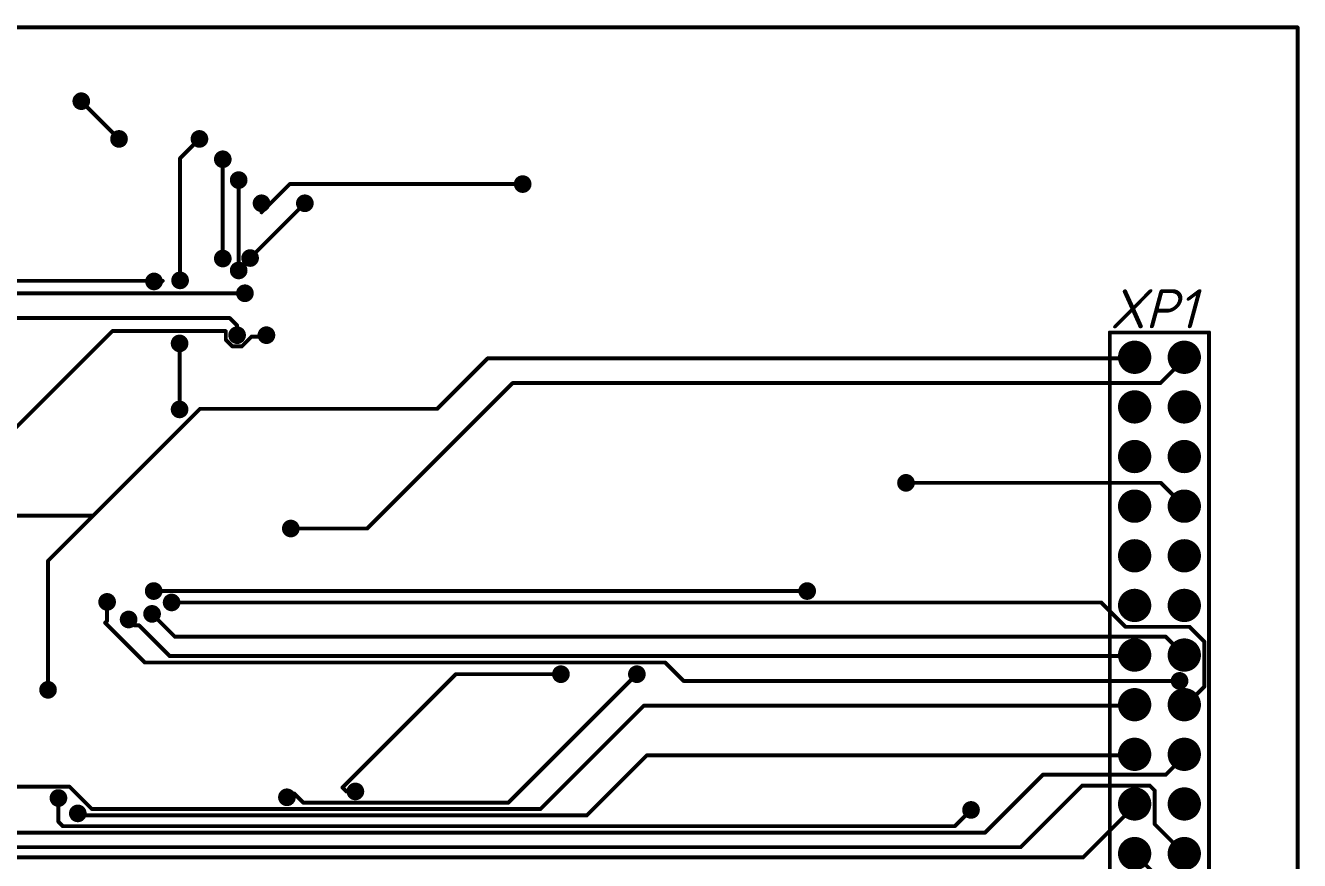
# Model space of a CAD drawing. Header units: millimetres. Extents: x 72 to 295, y 82 to 163.
# Drawn here: x 229.3 to 294.5, y 119.8 to 162.5 of the extents above; entities that cross this region are included whole.
import ezdxf

# ---------------------------------------------------------------- set-up
doc = ezdxf.new("R2010")
doc.units = ezdxf.units.MM
for name, color, linetype in [('BottomLayer', 5, 'Continuous'), ('BottomOverlay', 54, 'Continuous'), ('BottomSolder', 6, 'Continuous'), ('PadHoleLayer', 156, 'Continuous'), ('TopLayer', 1, 'Continuous')]:
    doc.layers.add(name, color=color, linetype=linetype)
doc.styles.get("Standard").update_dxf_attribs({"font": 'isocpeui.ttf'})

# ---------------------------------------------------------------- blocks, each defined once
blk = doc.blocks.new('C_________B_3')
at = {"layer": 'BottomLayer', "const_width": 0.75}
for points in [[(3.335, 19.575, 1), (4.085, 19.575, 1)], [(3.335, 17.035, 1), (4.085, 17.035, 1)], [(5.875, 17.035, 1), (6.625, 17.035, 1)], [(3.335, 14.495, 1), (4.085, 14.495, 1)], [(5.875, 14.495, 1), (6.625, 14.495, 1)], [(3.335, 11.955, 1), (4.085, 11.955, 1)], [(5.875, 11.955, 1), (6.625, 11.955, 1)], [(3.335, 9.415, 1), (4.085, 9.415, 1)], [(5.875, 9.415, 1), (6.625, 9.415, 1)], [(3.335, 6.875, 1), (4.085, 6.875, 1)], [(5.875, 6.875, 1), (6.625, 6.875, 1)], [(3.335, 4.335, 1), (4.085, 4.335, 1)], [(5.875, 4.335, 1), (6.625, 4.335, 1)], [(3.335, 1.795, 1), (4.085, 1.795, 1)], [(5.875, 1.795, 1), (6.625, 1.795, 1)], [(3.335, -0.745, 1), (4.085, -0.745, 1)], [(5.875, -0.745, 1), (6.625, -0.745, 1)], [(3.335, -3.285, 1), (4.085, -3.285, 1)], [(5.875, -3.285, 1), (6.625, -3.285, 1)], [(3.335, -5.825, 1), (4.085, -5.825, 1)], [(5.875, -5.825, 1), (6.625, -5.825, 1)], [(3.335, -8.365, 1), (4.085, -8.365, 1)], [(5.875, -8.365, 1), (6.625, -8.365, 1)], [(3.335, -10.905, 1), (4.085, -10.905, 1)], [(5.875, -10.905, 1), (6.625, -10.905, 1)], [(3.335, -13.445, 1), (4.085, -13.445, 1)], [(5.875, -13.445, 1), (6.625, -13.445, 1)], [(3.335, -15.985, 1), (4.085, -15.985, 1)], [(5.875, -15.985, 1), (6.625, -15.985, 1)], [(3.335, -18.525, 1), (4.085, -18.525, 1)], [(5.875, -18.525, 1), (6.625, -18.525, 1)], [(3.335, -21.065, 1), (4.085, -21.065, 1)], [(5.875, -21.065, 1), (6.625, -21.065, 1)]]:
    blk.add_lwpolyline(points, format="xyb", close=True, dxfattribs=at)
at = {"layer": 'BottomLayer'}
blk.add_solid([(5.5, 20.325), (5.5, 18.825), (7, 20.325), (7, 18.825)], dxfattribs=at)
at = {"layer": 'BottomOverlay'}
for points, const_width in [([(7.52, 20.845), (2.44, 20.845)], 0.2), ([(2.44, 20.845), (2.44, -22.335)], 0.2), ([(4.98, 20.845), (4.98, 18.27)], 0.254), ([(7.52, 20.845), (7.52, -22.335)], 0.2), ([(5, 18.25), (4.98, 18.27)], 0.254), ([(7.5, 18.25), (5, 18.25)], 0.254), ([(7.52, -22.335), (2.44, -22.335)], 0.2)]:
    blk.add_lwpolyline(points, dxfattribs=dict(at, const_width=const_width))
for points, const_width in [([(2.39, 20.845, 1), (2.49, 20.845, 1)], 0.1), ([(2.39, 20.845, 1), (2.49, 20.845, 1)], 0.1), ([(4.917, 20.845, 1), (5.044, 20.845, 1)], 0.127), ([(7.47, 20.845, 1), (7.57, 20.845, 1)], 0.1), ([(7.47, 20.845, 1), (7.57, 20.845, 1)], 0.1), ([(4.917, 18.27, 1), (5.044, 18.27, 1)], 0.127), ([(4.917, 18.27, 1), (5.044, 18.27, 1)], 0.127), ([(4.937, 18.25, 1), (5.064, 18.25, 1)], 0.127), ([(4.937, 18.25, 1), (5.064, 18.25, 1)], 0.127), ([(7.436, 18.25, 1), (7.563, 18.25, 1)], 0.127), ([(2.39, -22.335, 1), (2.49, -22.335, 1)], 0.1), ([(2.39, -22.335, 1), (2.49, -22.335, 1)], 0.1), ([(7.47, -22.335, 1), (7.57, -22.335, 1)], 0.1), ([(7.47, -22.335, 1), (7.57, -22.335, 1)], 0.1)]:
    blk.add_lwpolyline(points, format="xyb", close=True, dxfattribs=dict(at, const_width=const_width))
at = {"layer": 'BottomSolder', "const_width": 0.852}
for points in [[(3.284, 19.575, 1), (4.136, 19.575, 1)], [(3.284, 17.035, 1), (4.136, 17.035, 1)], [(5.824, 17.035, 1), (6.676, 17.035, 1)], [(3.284, 14.495, 1), (4.136, 14.495, 1)], [(5.824, 14.495, 1), (6.676, 14.495, 1)], [(3.284, 11.955, 1), (4.136, 11.955, 1)], [(5.824, 11.955, 1), (6.676, 11.955, 1)], [(3.284, 9.415, 1), (4.136, 9.415, 1)], [(5.824, 9.415, 1), (6.676, 9.415, 1)], [(3.284, 6.875, 1), (4.136, 6.875, 1)], [(5.824, 6.875, 1), (6.676, 6.875, 1)], [(3.284, 4.335, 1), (4.136, 4.335, 1)], [(5.824, 4.335, 1), (6.676, 4.335, 1)], [(3.284, 1.795, 1), (4.136, 1.795, 1)], [(5.824, 1.795, 1), (6.676, 1.795, 1)], [(3.284, -0.745, 1), (4.136, -0.745, 1)], [(5.824, -0.745, 1), (6.676, -0.745, 1)], [(3.284, -3.285, 1), (4.136, -3.285, 1)], [(5.824, -3.285, 1), (6.676, -3.285, 1)], [(3.284, -5.825, 1), (4.136, -5.825, 1)], [(5.824, -5.825, 1), (6.676, -5.825, 1)], [(3.284, -8.365, 1), (4.136, -8.365, 1)], [(5.824, -8.365, 1), (6.676, -8.365, 1)], [(3.284, -10.905, 1), (4.136, -10.905, 1)], [(5.824, -10.905, 1), (6.676, -10.905, 1)], [(3.284, -13.445, 1), (4.136, -13.445, 1)], [(5.824, -13.445, 1), (6.676, -13.445, 1)], [(3.284, -15.985, 1), (4.136, -15.985, 1)], [(5.824, -15.985, 1), (6.676, -15.985, 1)], [(3.284, -18.525, 1), (4.136, -18.525, 1)], [(5.824, -18.525, 1), (6.676, -18.525, 1)], [(3.284, -21.065, 1), (4.136, -21.065, 1)], [(5.824, -21.065, 1), (6.676, -21.065, 1)]]:
    blk.add_lwpolyline(points, format="xyb", close=True, dxfattribs=at)
at = {"layer": 'BottomSolder'}
blk.add_solid([(5.398, 20.427), (5.398, 18.723), (7.102, 20.427), (7.102, 18.723)], dxfattribs=at)
at = {"layer": 'PadHoleLayer', "const_width": 0.45}
for points in [[(3.485, 19.575, 1), (3.935, 19.575, 1)], [(6.025, 19.575, 1), (6.475, 19.575, 1)], [(3.485, 17.035, 1), (3.935, 17.035, 1)], [(6.025, 17.035, 1), (6.475, 17.035, 1)], [(3.485, 14.495, 1), (3.935, 14.495, 1)], [(6.025, 14.495, 1), (6.475, 14.495, 1)], [(3.485, 11.955, 1), (3.935, 11.955, 1)], [(6.025, 11.955, 1), (6.475, 11.955, 1)], [(3.485, 9.415, 1), (3.935, 9.415, 1)], [(6.025, 9.415, 1), (6.475, 9.415, 1)], [(3.485, 6.875, 1), (3.935, 6.875, 1)], [(6.025, 6.875, 1), (6.475, 6.875, 1)], [(3.485, 4.335, 1), (3.935, 4.335, 1)], [(6.025, 4.335, 1), (6.475, 4.335, 1)], [(3.485, 1.795, 1), (3.935, 1.795, 1)], [(6.025, 1.795, 1), (6.475, 1.795, 1)], [(3.485, -0.745, 1), (3.935, -0.745, 1)], [(6.025, -0.745, 1), (6.475, -0.745, 1)], [(3.485, -3.285, 1), (3.935, -3.285, 1)], [(6.025, -3.285, 1), (6.475, -3.285, 1)], [(3.485, -5.825, 1), (3.935, -5.825, 1)], [(6.025, -5.825, 1), (6.475, -5.825, 1)], [(3.485, -8.365, 1), (3.935, -8.365, 1)], [(6.025, -8.365, 1), (6.475, -8.365, 1)], [(3.485, -10.905, 1), (3.935, -10.905, 1)], [(6.025, -10.905, 1), (6.475, -10.905, 1)], [(3.485, -13.445, 1), (3.935, -13.445, 1)], [(6.025, -13.445, 1), (6.475, -13.445, 1)], [(3.485, -15.985, 1), (3.935, -15.985, 1)], [(6.025, -15.985, 1), (6.475, -15.985, 1)], [(3.485, -18.525, 1), (3.935, -18.525, 1)], [(6.025, -18.525, 1), (6.475, -18.525, 1)], [(3.485, -21.065, 1), (3.935, -21.065, 1)], [(6.025, -21.065, 1), (6.475, -21.065, 1)]]:
    blk.add_lwpolyline(points, format="xyb", close=True, dxfattribs=at)
at = {"layer": 'TopLayer', "const_width": 0.75}
for points in [[(3.335, 19.575, 1), (4.085, 19.575, 1)], [(3.335, 17.035, 1), (4.085, 17.035, 1)], [(5.875, 17.035, 1), (6.625, 17.035, 1)], [(3.335, 14.495, 1), (4.085, 14.495, 1)], [(5.875, 14.495, 1), (6.625, 14.495, 1)], [(3.335, 11.955, 1), (4.085, 11.955, 1)], [(5.875, 11.955, 1), (6.625, 11.955, 1)], [(3.335, 9.415, 1), (4.085, 9.415, 1)], [(5.875, 9.415, 1), (6.625, 9.415, 1)], [(3.335, 6.875, 1), (4.085, 6.875, 1)], [(5.875, 6.875, 1), (6.625, 6.875, 1)], [(3.335, 4.335, 1), (4.085, 4.335, 1)], [(5.875, 4.335, 1), (6.625, 4.335, 1)], [(3.335, 1.795, 1), (4.085, 1.795, 1)], [(5.875, 1.795, 1), (6.625, 1.795, 1)], [(3.335, -0.745, 1), (4.085, -0.745, 1)], [(5.875, -0.745, 1), (6.625, -0.745, 1)], [(3.335, -3.285, 1), (4.085, -3.285, 1)], [(5.875, -3.285, 1), (6.625, -3.285, 1)], [(3.335, -5.825, 1), (4.085, -5.825, 1)], [(5.875, -5.825, 1), (6.625, -5.825, 1)], [(3.335, -8.365, 1), (4.085, -8.365, 1)], [(5.875, -8.365, 1), (6.625, -8.365, 1)], [(3.335, -10.905, 1), (4.085, -10.905, 1)], [(5.875, -10.905, 1), (6.625, -10.905, 1)], [(3.335, -13.445, 1), (4.085, -13.445, 1)], [(5.875, -13.445, 1), (6.625, -13.445, 1)], [(3.335, -15.985, 1), (4.085, -15.985, 1)], [(5.875, -15.985, 1), (6.625, -15.985, 1)], [(3.335, -18.525, 1), (4.085, -18.525, 1)], [(5.875, -18.525, 1), (6.625, -18.525, 1)], [(3.335, -21.065, 1), (4.085, -21.065, 1)], [(5.875, -21.065, 1), (6.625, -21.065, 1)]]:
    blk.add_lwpolyline(points, format="xyb", close=True, dxfattribs=at)
at = {"layer": 'TopLayer'}
blk.add_solid([(5.5, 20.325), (5.5, 18.825), (7, 20.325), (7, 18.825)], dxfattribs=at)

msp = doc.modelspace()

# ---------------------------------------------------------------- linework, layer by layer
at = {"color": 7, "const_width": 0.2}
for points in [[(294.403, 162.433), (194.403, 162.433)], [(294.403, 82.433), (294.403, 162.433)], [(234.112, 156.727), (232.181, 158.658)], [(238.227, 156.727), (237.236, 155.737)], [(237.236, 149.488), (237.236, 155.737)], [(239.42, 150.606), (239.42, 155.686)], [(240.233, 149.996), (240.233, 154.619)], [(242.849, 154.416), (241.403, 152.97)], [(254.762, 154.416), (242.849, 154.416)], [(243.619, 153.433), (240.817, 150.631)], [(241.403, 152.97), (241.403, 153.433)], [(236.347, 149.463), (219.38, 149.463)], [(236.317, 149.433), (235.903, 149.433)], [(236.347, 149.463), (236.317, 149.433)], [(240.553, 148.828), (224.903, 148.828)], [(239.776, 147.558), (222.367, 147.558)], [(240.153, 147.181), (239.776, 147.558)], [(233.782, 146.897), (228.143, 141.259)], [(239.553, 146.897), (233.782, 146.897)], [(239.578, 146.873), (239.553, 146.897)], [(239.578, 146.445), (239.578, 146.873)], [(240.153, 146.683), (240.153, 147.181)], [(240.891, 146.608), (240.391, 146.108)], [(241.214, 146.608), (240.891, 146.608)], [(241.553, 146.947), (241.214, 146.608)], [(241.653, 146.847), (241.553, 146.947)], [(241.653, 146.683), (241.653, 146.847)], [(237.211, 142.884), (237.211, 146.262)], [(239.915, 146.108), (239.578, 146.445)], [(240.391, 146.108), (239.915, 146.108)], [(252.976, 145.498), (250.393, 142.915)], [(286.113, 145.498), (252.976, 145.498)], [(288.653, 145.498), (287.385, 144.23)], [(254.248, 144.23), (252.933, 142.915)], [(287.385, 144.23), (254.248, 144.23)], [(238.257, 142.915), (232.791, 137.449)], [(250.393, 142.915), (238.257, 142.915)], [(252.933, 142.915), (246.806, 136.788)], [(287.406, 139.125), (274.371, 139.125)], [(288.653, 137.878), (287.406, 139.125)], [(232.791, 137.449), (212.471, 137.449)], [(232.791, 137.449), (230.48, 135.137)], [(246.806, 136.788), (242.9, 136.788)], [(230.48, 128.533), (230.48, 135.137)], [(269.316, 133.588), (235.886, 133.588)], [(233.503, 132.065), (233.503, 133.033)], [(284.353, 133.004), (236.803, 133.004)], [(285.598, 131.759), (284.353, 133.004)], [(236.971, 131.251), (235.803, 132.419)], [(233.503, 132.065), (233.401, 131.962)], [(235.433, 129.93), (233.401, 131.962)], [(235.13, 131.833), (234.903, 131.833)], [(236.705, 130.258), (235.13, 131.833)], [(288.874, 131.759), (285.598, 131.759)], [(289.636, 130.997), (288.874, 131.759)], [(287.66, 131.251), (236.971, 131.251)], [(288.653, 130.258), (287.66, 131.251)], [(289.636, 128.701), (289.636, 130.997)], [(286.113, 130.258), (236.705, 130.258)], [(262.052, 129.93), (235.433, 129.93)], [(262.992, 128.99), (262.052, 129.93)], [(251.342, 129.333), (245.542, 123.533)], [(256.718, 129.333), (251.342, 129.333)], [(260.604, 129.333), (254.029, 122.758)], [(288.366, 128.99), (262.992, 128.99)], [(289.636, 128.701), (288.653, 127.718)], [(260.957, 127.718), (255.672, 122.433)], [(286.113, 127.718), (260.957, 127.718)], [(261.11, 125.178), (258.04, 122.108)], [(286.113, 125.178), (261.11, 125.178)], [(288.653, 125.178), (287.665, 124.19)], [(281.381, 124.19), (278.409, 121.218)], [(287.665, 124.19), (281.381, 124.19)], [(231.584, 123.573), (226.738, 123.573)], [(232.724, 122.433), (231.584, 123.573)], [(243.078, 123.225), (242.886, 123.033)], [(243.545, 122.758), (243.078, 123.225)], [(245.742, 123.333), (245.542, 123.533)], [(246.203, 123.333), (245.742, 123.333)], [(283.388, 123.631), (280.238, 120.481)], [(286.842, 123.631), (283.388, 123.631)], [(287.096, 123.377), (286.842, 123.631)], [(287.096, 121.655), (287.096, 123.377)], [(231.013, 121.777), (231.013, 122.996)], [(255.672, 122.433), (232.724, 122.433)], [(242.886, 123.033), (242.703, 123.033)], [(254.029, 122.758), (243.545, 122.758)], [(286.113, 122.638), (283.434, 119.959)], [(232.104, 122.108), (232.004, 122.209)], [(258.04, 122.108), (232.104, 122.108)], [(277.698, 122.386), (276.868, 121.556)], [(278.409, 121.218), (227.355, 121.218)], [(231.234, 121.556), (231.013, 121.777)], [(276.868, 121.556), (231.234, 121.556)], [(288.653, 120.098), (287.096, 121.655)], [(280.238, 120.481), (228.067, 120.481)], [(283.434, 119.959), (228.484, 119.959)], [(287.381, 118.83), (286.113, 120.098)]]:
    msp.add_lwpolyline(points, dxfattribs=at)
at = {"color": 7}
for points, const_width in [([(294.453, 162.433, -1), (294.353, 162.433, -1)], 0.1), ([(294.453, 162.433, -1), (294.353, 162.433, -1)], 0.1), ([(232.407, 158.658, -1), (231.956, 158.658, -1)], 0.452), ([(232.356, 158.658, -1), (232.006, 158.658, -1)], 0.35), ([(232.256, 158.658, -1), (232.106, 158.658, -1)], 0.15), ([(232.231, 158.658, -1), (232.131, 158.658, -1)], 0.1), ([(234.338, 156.727, -1), (233.886, 156.727, -1)], 0.452), ([(234.287, 156.727, -1), (233.937, 156.727, -1)], 0.35), ([(238.452, 156.727, -1), (238.001, 156.727, -1)], 0.452), ([(238.402, 156.727, -1), (238.052, 156.727, -1)], 0.35), ([(234.187, 156.727, -1), (234.037, 156.727, -1)], 0.15), ([(234.162, 156.727, -1), (234.062, 156.727, -1)], 0.1), ([(238.302, 156.727, -1), (238.152, 156.727, -1)], 0.15), ([(238.277, 156.727, -1), (238.177, 156.727, -1)], 0.1), ([(237.286, 155.737, -1), (237.186, 155.737, -1)], 0.1), ([(237.286, 155.737, -1), (237.186, 155.737, -1)], 0.1), ([(239.646, 155.686, -1), (239.195, 155.686, -1)], 0.452), ([(239.595, 155.686, -1), (239.245, 155.686, -1)], 0.35), ([(239.495, 155.686, -1), (239.345, 155.686, -1)], 0.15), ([(239.47, 155.686, -1), (239.37, 155.686, -1)], 0.1), ([(240.459, 154.619, -1), (240.007, 154.619, -1)], 0.452), ([(240.408, 154.619, -1), (240.058, 154.619, -1)], 0.35), ([(240.308, 154.619, -1), (240.158, 154.619, -1)], 0.15), ([(240.283, 154.619, -1), (240.183, 154.619, -1)], 0.1), ([(242.899, 154.416, -1), (242.799, 154.416, -1)], 0.1), ([(242.899, 154.416, -1), (242.799, 154.416, -1)], 0.1), ([(254.988, 154.416, -1), (254.536, 154.416, -1)], 0.452), ([(254.937, 154.416, -1), (254.587, 154.416, -1)], 0.35), ([(254.837, 154.416, -1), (254.687, 154.416, -1)], 0.15), ([(254.812, 154.416, -1), (254.712, 154.416, -1)], 0.1), ([(241.629, 153.433, -1), (241.177, 153.433, -1)], 0.452), ([(243.845, 153.433, -1), (243.393, 153.433, -1)], 0.452), ([(241.578, 153.433, -1), (241.228, 153.433, -1)], 0.35), ([(241.478, 153.433, -1), (241.328, 153.433, -1)], 0.15), ([(241.453, 153.433, -1), (241.353, 153.433, -1)], 0.1), ([(243.794, 153.433, -1), (243.444, 153.433, -1)], 0.35), ([(243.694, 153.433, -1), (243.544, 153.433, -1)], 0.15), ([(243.669, 153.433, -1), (243.569, 153.433, -1)], 0.1), ([(241.453, 152.97, -1), (241.353, 152.97, -1)], 0.1), ([(241.453, 152.97, -1), (241.353, 152.97, -1)], 0.1), ([(239.646, 150.606, -1), (239.195, 150.606, -1)], 0.452), ([(239.595, 150.606, -1), (239.245, 150.606, -1)], 0.35), ([(239.495, 150.606, -1), (239.345, 150.606, -1)], 0.15), ([(239.47, 150.606, -1), (239.37, 150.606, -1)], 0.1), ([(241.043, 150.631, -1), (240.592, 150.631, -1)], 0.452), ([(240.992, 150.631, -1), (240.642, 150.631, -1)], 0.35), ([(240.892, 150.631, -1), (240.742, 150.631, -1)], 0.15), ([(240.867, 150.631, -1), (240.767, 150.631, -1)], 0.1), ([(237.462, 149.488, -1), (237.01, 149.488, -1)], 0.452), ([(240.459, 149.996, -1), (240.007, 149.996, -1)], 0.452), ([(240.408, 149.996, -1), (240.058, 149.996, -1)], 0.35), ([(240.308, 149.996, -1), (240.158, 149.996, -1)], 0.15), ([(240.283, 149.996, -1), (240.183, 149.996, -1)], 0.1), ([(236.129, 149.433, -1), (235.677, 149.433, -1)], 0.452), ([(236.078, 149.433, -1), (235.728, 149.433, -1)], 0.35), ([(235.978, 149.433, -1), (235.828, 149.433, -1)], 0.15), ([(235.953, 149.433, -1), (235.853, 149.433, -1)], 0.1), ([(236.367, 149.433, -1), (236.267, 149.433, -1)], 0.1), ([(236.367, 149.433, -1), (236.267, 149.433, -1)], 0.1), ([(236.397, 149.463, -1), (236.297, 149.463, -1)], 0.1), ([(236.397, 149.463, -1), (236.297, 149.463, -1)], 0.1), ([(237.411, 149.488, -1), (237.061, 149.488, -1)], 0.35), ([(237.311, 149.488, -1), (237.161, 149.488, -1)], 0.15), ([(237.286, 149.488, -1), (237.186, 149.488, -1)], 0.1), ([(240.779, 148.828, -1), (240.327, 148.828, -1)], 0.452), ([(240.728, 148.828, -1), (240.378, 148.828, -1)], 0.35), ([(240.628, 148.828, -1), (240.478, 148.828, -1)], 0.15), ([(240.603, 148.828, -1), (240.503, 148.828, -1)], 0.1), ([(239.826, 147.558, -1), (239.726, 147.558, -1)], 0.1), ([(239.826, 147.558, -1), (239.726, 147.558, -1)], 0.1), ([(233.832, 146.897, -1), (233.732, 146.897, -1)], 0.1), ([(233.832, 146.897, -1), (233.732, 146.897, -1)], 0.1), ([(237.436, 146.262, -1), (236.985, 146.262, -1)], 0.452), ([(239.603, 146.897, -1), (239.503, 146.897, -1)], 0.1), ([(239.603, 146.897, -1), (239.503, 146.897, -1)], 0.1), ([(239.628, 146.873, -1), (239.528, 146.873, -1)], 0.1), ([(239.628, 146.873, -1), (239.528, 146.873, -1)], 0.1), ([(240.379, 146.683, -1), (239.927, 146.683, -1)], 0.452), ([(240.328, 146.683, -1), (239.978, 146.683, -1)], 0.35), ([(240.228, 146.683, -1), (240.078, 146.683, -1)], 0.15), ([(240.203, 147.181, -1), (240.103, 147.181, -1)], 0.1), ([(240.203, 147.181, -1), (240.103, 147.181, -1)], 0.1), ([(240.203, 146.683, -1), (240.103, 146.683, -1)], 0.1), ([(240.941, 146.608, -1), (240.841, 146.608, -1)], 0.1), ([(240.941, 146.608, -1), (240.841, 146.608, -1)], 0.1), ([(241.264, 146.608, -1), (241.164, 146.608, -1)], 0.1), ([(241.264, 146.608, -1), (241.164, 146.608, -1)], 0.1), ([(241.879, 146.683, -1), (241.427, 146.683, -1)], 0.452), ([(241.828, 146.683, -1), (241.478, 146.683, -1)], 0.35), ([(241.603, 146.947, -1), (241.503, 146.947, -1)], 0.1), ([(241.603, 146.947, -1), (241.503, 146.947, -1)], 0.1), ([(241.728, 146.683, -1), (241.578, 146.683, -1)], 0.15), ([(241.703, 146.847, -1), (241.603, 146.847, -1)], 0.1), ([(241.703, 146.847, -1), (241.603, 146.847, -1)], 0.1), ([(241.703, 146.683, -1), (241.603, 146.683, -1)], 0.1), ([(237.386, 146.262, -1), (237.036, 146.262, -1)], 0.35), ([(237.286, 146.262, -1), (237.136, 146.262, -1)], 0.15), ([(237.261, 146.262, -1), (237.161, 146.262, -1)], 0.1), ([(239.628, 146.445, -1), (239.528, 146.445, -1)], 0.1), ([(239.628, 146.445, -1), (239.528, 146.445, -1)], 0.1), ([(239.965, 146.108, -1), (239.865, 146.108, -1)], 0.1), ([(239.965, 146.108, -1), (239.865, 146.108, -1)], 0.1), ([(240.441, 146.108, -1), (240.341, 146.108, -1)], 0.1), ([(240.441, 146.108, -1), (240.341, 146.108, -1)], 0.1), ([(253.026, 145.498, -1), (252.926, 145.498, -1)], 0.1), ([(253.026, 145.498, -1), (252.926, 145.498, -1)], 0.1), ([(286.163, 145.498, -1), (286.063, 145.498, -1)], 0.1), ([(288.703, 145.498, -1), (288.603, 145.498, -1)], 0.1), ([(254.298, 144.23, -1), (254.198, 144.23, -1)], 0.1), ([(254.298, 144.23, -1), (254.198, 144.23, -1)], 0.1), ([(287.435, 144.23, -1), (287.335, 144.23, -1)], 0.1), ([(287.435, 144.23, -1), (287.335, 144.23, -1)], 0.1), ([(237.436, 142.884, -1), (236.985, 142.884, -1)], 0.452), ([(237.386, 142.884, -1), (237.036, 142.884, -1)], 0.35), ([(237.286, 142.884, -1), (237.136, 142.884, -1)], 0.15), ([(237.261, 142.884, -1), (237.161, 142.884, -1)], 0.1), ([(238.307, 142.915, -1), (238.207, 142.915, -1)], 0.1), ([(238.307, 142.915, -1), (238.207, 142.915, -1)], 0.1), ([(250.443, 142.915, -1), (250.343, 142.915, -1)], 0.1), ([(250.443, 142.915, -1), (250.343, 142.915, -1)], 0.1), ([(252.983, 142.915, -1), (252.883, 142.915, -1)], 0.1), ([(252.983, 142.915, -1), (252.883, 142.915, -1)], 0.1), ([(274.597, 139.125, -1), (274.145, 139.125, -1)], 0.452), ([(274.546, 139.125, -1), (274.196, 139.125, -1)], 0.35), ([(274.446, 139.125, -1), (274.296, 139.125, -1)], 0.15), ([(274.421, 139.125, -1), (274.321, 139.125, -1)], 0.1), ([(287.456, 139.125, -1), (287.356, 139.125, -1)], 0.1), ([(287.456, 139.125, -1), (287.356, 139.125, -1)], 0.1), ([(232.841, 137.449, -1), (232.741, 137.449, -1)], 0.1), ([(232.841, 137.449, -1), (232.741, 137.449, -1)], 0.1), ([(232.841, 137.449, -1), (232.741, 137.449, -1)], 0.1), ([(288.703, 137.878, -1), (288.603, 137.878, -1)], 0.1), ([(243.126, 136.788, -1), (242.674, 136.788, -1)], 0.452), ([(243.075, 136.788, -1), (242.725, 136.788, -1)], 0.35), ([(242.975, 136.788, -1), (242.825, 136.788, -1)], 0.15), ([(242.95, 136.788, -1), (242.85, 136.788, -1)], 0.1), ([(246.856, 136.788, -1), (246.756, 136.788, -1)], 0.1), ([(246.856, 136.788, -1), (246.756, 136.788, -1)], 0.1), ([(230.53, 135.137, -1), (230.43, 135.137, -1)], 0.1), ([(230.53, 135.137, -1), (230.43, 135.137, -1)], 0.1), ([(236.112, 133.588, -1), (235.66, 133.588, -1)], 0.452), ([(236.061, 133.588, -1), (235.711, 133.588, -1)], 0.35), ([(235.961, 133.588, -1), (235.811, 133.588, -1)], 0.15), ([(235.936, 133.588, -1), (235.836, 133.588, -1)], 0.1), ([(269.542, 133.588, -1), (269.09, 133.588, -1)], 0.452), ([(269.491, 133.588, -1), (269.141, 133.588, -1)], 0.35), ([(269.391, 133.588, -1), (269.241, 133.588, -1)], 0.15), ([(269.366, 133.588, -1), (269.266, 133.588, -1)], 0.1), ([(233.729, 133.033, -1), (233.277, 133.033, -1)], 0.452), ([(233.678, 133.033, -1), (233.328, 133.033, -1)], 0.35), ([(233.578, 133.033, -1), (233.428, 133.033, -1)], 0.15), ([(233.553, 133.033, -1), (233.453, 133.033, -1)], 0.1), ([(237.029, 133.004, -1), (236.577, 133.004, -1)], 0.452), ([(236.978, 133.004, -1), (236.628, 133.004, -1)], 0.35), ([(236.878, 133.004, -1), (236.728, 133.004, -1)], 0.15), ([(236.853, 133.004, -1), (236.753, 133.004, -1)], 0.1), ([(284.403, 133.004, -1), (284.303, 133.004, -1)], 0.1), ([(284.403, 133.004, -1), (284.303, 133.004, -1)], 0.1), ([(234.829, 132.133, -1), (234.377, 132.133, -1)], 0.452), ([(234.778, 132.133, -1), (234.428, 132.133, -1)], 0.35), ([(236.029, 132.419, -1), (235.577, 132.419, -1)], 0.452), ([(235.978, 132.419, -1), (235.628, 132.419, -1)], 0.35), ([(235.878, 132.419, -1), (235.728, 132.419, -1)], 0.15), ([(235.853, 132.419, -1), (235.753, 132.419, -1)], 0.1), ([(233.451, 131.962, -1), (233.351, 131.962, -1)], 0.1), ([(233.451, 131.962, -1), (233.351, 131.962, -1)], 0.1), ([(233.553, 132.065, -1), (233.453, 132.065, -1)], 0.1), ([(233.553, 132.065, -1), (233.453, 132.065, -1)], 0.1), ([(234.678, 132.133, -1), (234.528, 132.133, -1)], 0.15), ([(234.953, 131.833, -1), (234.853, 131.833, -1)], 0.1), ([(235.18, 131.833, -1), (235.08, 131.833, -1)], 0.1), ([(235.18, 131.833, -1), (235.08, 131.833, -1)], 0.1), ([(285.648, 131.759, -1), (285.548, 131.759, -1)], 0.1), ([(285.648, 131.759, -1), (285.548, 131.759, -1)], 0.1), ([(288.924, 131.759, -1), (288.824, 131.759, -1)], 0.1), ([(288.924, 131.759, -1), (288.824, 131.759, -1)], 0.1), ([(237.021, 131.251, -1), (236.921, 131.251, -1)], 0.1), ([(237.021, 131.251, -1), (236.921, 131.251, -1)], 0.1), ([(287.71, 131.251, -1), (287.61, 131.251, -1)], 0.1), ([(287.71, 131.251, -1), (287.61, 131.251, -1)], 0.1), ([(289.686, 130.997, -1), (289.586, 130.997, -1)], 0.1), ([(289.686, 130.997, -1), (289.586, 130.997, -1)], 0.1), ([(236.755, 130.258, -1), (236.655, 130.258, -1)], 0.1), ([(236.755, 130.258, -1), (236.655, 130.258, -1)], 0.1), ([(286.163, 130.258, -1), (286.063, 130.258, -1)], 0.1), ([(288.703, 130.258, -1), (288.603, 130.258, -1)], 0.1), ([(235.483, 129.93, -1), (235.383, 129.93, -1)], 0.1), ([(235.483, 129.93, -1), (235.383, 129.93, -1)], 0.1), ([(256.944, 129.333, -1), (256.492, 129.333, -1)], 0.452), ([(260.83, 129.333, -1), (260.378, 129.333, -1)], 0.452), ([(262.102, 129.93, -1), (262.002, 129.93, -1)], 0.1), ([(262.102, 129.93, -1), (262.002, 129.93, -1)], 0.1), ([(251.392, 129.333, -1), (251.292, 129.333, -1)], 0.1), ([(251.392, 129.333, -1), (251.292, 129.333, -1)], 0.1), ([(256.893, 129.333, -1), (256.543, 129.333, -1)], 0.35), ([(256.793, 129.333, -1), (256.643, 129.333, -1)], 0.15), ([(256.768, 129.333, -1), (256.668, 129.333, -1)], 0.1), ([(260.779, 129.333, -1), (260.429, 129.333, -1)], 0.35), ([(260.679, 129.333, -1), (260.529, 129.333, -1)], 0.15), ([(260.654, 129.333, -1), (260.554, 129.333, -1)], 0.1), ([(263.042, 128.99, -1), (262.942, 128.99, -1)], 0.1), ([(263.042, 128.99, -1), (262.942, 128.99, -1)], 0.1), ([(288.592, 128.99, -1), (288.14, 128.99, -1)], 0.452), ([(288.541, 128.99, -1), (288.191, 128.99, -1)], 0.35), ([(288.441, 128.99, -1), (288.291, 128.99, -1)], 0.15), ([(288.416, 128.99, -1), (288.316, 128.99, -1)], 0.1), ([(230.705, 128.533, -1), (230.254, 128.533, -1)], 0.452), ([(230.655, 128.533, -1), (230.305, 128.533, -1)], 0.35), ([(230.555, 128.533, -1), (230.405, 128.533, -1)], 0.15), ([(230.53, 128.533, -1), (230.43, 128.533, -1)], 0.1), ([(289.686, 128.701, -1), (289.586, 128.701, -1)], 0.1), ([(289.686, 128.701, -1), (289.586, 128.701, -1)], 0.1), ([(261.007, 127.718, -1), (260.907, 127.718, -1)], 0.1), ([(261.007, 127.718, -1), (260.907, 127.718, -1)], 0.1), ([(286.163, 127.718, -1), (286.063, 127.718, -1)], 0.1), ([(288.703, 127.718, -1), (288.603, 127.718, -1)], 0.1), ([(261.16, 125.178, -1), (261.06, 125.178, -1)], 0.1), ([(261.16, 125.178, -1), (261.06, 125.178, -1)], 0.1), ([(286.163, 125.178, -1), (286.063, 125.178, -1)], 0.1), ([(288.703, 125.178, -1), (288.603, 125.178, -1)], 0.1), ([(281.431, 124.19, -1), (281.331, 124.19, -1)], 0.1), ([(281.431, 124.19, -1), (281.331, 124.19, -1)], 0.1), ([(287.715, 124.19, -1), (287.615, 124.19, -1)], 0.1), ([(287.715, 124.19, -1), (287.615, 124.19, -1)], 0.1), ([(231.239, 122.996, -1), (230.787, 122.996, -1)], 0.452), ([(231.188, 122.996, -1), (230.838, 122.996, -1)], 0.35), ([(231.634, 123.573, -1), (231.534, 123.573, -1)], 0.1), ([(231.634, 123.573, -1), (231.534, 123.573, -1)], 0.1), ([(242.929, 123.033, -1), (242.477, 123.033, -1)], 0.452), ([(242.878, 123.033, -1), (242.528, 123.033, -1)], 0.35), ([(242.778, 123.033, -1), (242.628, 123.033, -1)], 0.15), ([(243.128, 123.225, -1), (243.028, 123.225, -1)], 0.1), ([(243.128, 123.225, -1), (243.028, 123.225, -1)], 0.1), ([(245.592, 123.533, -1), (245.492, 123.533, -1)], 0.1), ([(245.592, 123.533, -1), (245.492, 123.533, -1)], 0.1), ([(245.792, 123.333, -1), (245.692, 123.333, -1)], 0.1), ([(245.792, 123.333, -1), (245.692, 123.333, -1)], 0.1), ([(246.429, 123.333, -1), (245.977, 123.333, -1)], 0.452), ([(246.378, 123.333, -1), (246.028, 123.333, -1)], 0.35), ([(246.278, 123.333, -1), (246.128, 123.333, -1)], 0.15), ([(246.253, 123.333, -1), (246.153, 123.333, -1)], 0.1), ([(283.438, 123.631, -1), (283.338, 123.631, -1)], 0.1), ([(283.438, 123.631, -1), (283.338, 123.631, -1)], 0.1), ([(286.892, 123.631, -1), (286.792, 123.631, -1)], 0.1), ([(286.892, 123.631, -1), (286.792, 123.631, -1)], 0.1), ([(287.146, 123.377, -1), (287.046, 123.377, -1)], 0.1), ([(287.146, 123.377, -1), (287.046, 123.377, -1)], 0.1), ([(231.088, 122.996, -1), (230.938, 122.996, -1)], 0.15), ([(231.063, 122.996, -1), (230.963, 122.996, -1)], 0.1), ([(232.229, 122.209, -1), (231.778, 122.209, -1)], 0.452), ([(232.179, 122.209, -1), (231.829, 122.209, -1)], 0.35), ([(232.774, 122.433, -1), (232.674, 122.433, -1)], 0.1), ([(232.774, 122.433, -1), (232.674, 122.433, -1)], 0.1), ([(242.753, 123.033, -1), (242.653, 123.033, -1)], 0.1), ([(242.936, 123.033, -1), (242.836, 123.033, -1)], 0.1), ([(242.936, 123.033, -1), (242.836, 123.033, -1)], 0.1), ([(243.595, 122.758, -1), (243.495, 122.758, -1)], 0.1), ([(243.595, 122.758, -1), (243.495, 122.758, -1)], 0.1), ([(254.079, 122.758, -1), (253.979, 122.758, -1)], 0.1), ([(254.079, 122.758, -1), (253.979, 122.758, -1)], 0.1), ([(255.722, 122.433, -1), (255.622, 122.433, -1)], 0.1), ([(255.722, 122.433, -1), (255.622, 122.433, -1)], 0.1), ([(277.924, 122.386, -1), (277.472, 122.386, -1)], 0.452), ([(277.873, 122.386, -1), (277.523, 122.386, -1)], 0.35), ([(277.773, 122.386, -1), (277.623, 122.386, -1)], 0.15), ([(286.163, 122.638, -1), (286.063, 122.638, -1)], 0.1), ([(232.079, 122.209, -1), (231.929, 122.209, -1)], 0.15), ([(232.054, 122.209, -1), (231.954, 122.209, -1)], 0.1), ([(232.154, 122.108, -1), (232.054, 122.108, -1)], 0.1), ([(232.154, 122.108, -1), (232.054, 122.108, -1)], 0.1), ([(258.09, 122.108, -1), (257.99, 122.108, -1)], 0.1), ([(258.09, 122.108, -1), (257.99, 122.108, -1)], 0.1), ([(277.748, 122.386, -1), (277.648, 122.386, -1)], 0.1), ([(231.063, 121.777, -1), (230.963, 121.777, -1)], 0.1), ([(231.063, 121.777, -1), (230.963, 121.777, -1)], 0.1), ([(231.284, 121.556, -1), (231.184, 121.556, -1)], 0.1), ([(231.284, 121.556, -1), (231.184, 121.556, -1)], 0.1), ([(276.918, 121.556, -1), (276.818, 121.556, -1)], 0.1), ([(276.918, 121.556, -1), (276.818, 121.556, -1)], 0.1), ([(278.459, 121.218, -1), (278.359, 121.218, -1)], 0.1), ([(278.459, 121.218, -1), (278.359, 121.218, -1)], 0.1), ([(287.146, 121.655, -1), (287.046, 121.655, -1)], 0.1), ([(287.146, 121.655, -1), (287.046, 121.655, -1)], 0.1), ([(280.288, 120.481, -1), (280.188, 120.481, -1)], 0.1), ([(280.288, 120.481, -1), (280.188, 120.481, -1)], 0.1), ([(283.484, 119.959, -1), (283.384, 119.959, -1)], 0.1), ([(283.484, 119.959, -1), (283.384, 119.959, -1)], 0.1), ([(286.163, 120.098, -1), (286.063, 120.098, -1)], 0.1), ([(288.703, 120.098, -1), (288.603, 120.098, -1)], 0.1)]:
    msp.add_lwpolyline(points, format="xyb", close=True, dxfattribs=dict(at, const_width=const_width))

# ---------------------------------------------------------------- block references
at = {"color": 7, "xscale": -1, "rotation": 180}
msp.add_blockref('C_________B_3', (282.358, 124.487), dxfattribs=at)

# ---------------------------------------------------------------- texts
at = {"color": 7}
msp.add_text('XP1', height=2, dxfattribs=at).set_placement((284.803, 147.033))

doc.saveas('drawing.dxf')
